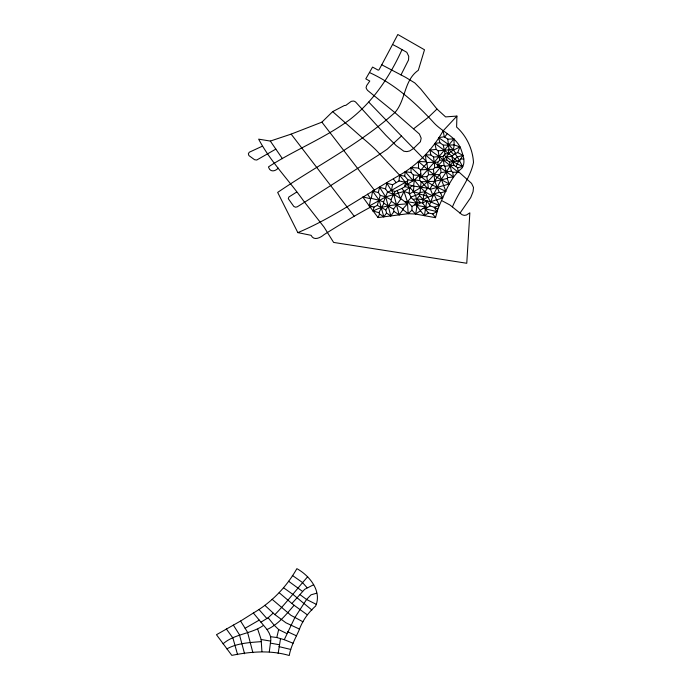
<?xml version="1.0" encoding="UTF-8"?>
<svg xmlns="http://www.w3.org/2000/svg" width="690" height="690" viewBox="0 0 690 690"><rect width="100%" height="100%" fill="white"/><g stroke="black" fill="none" stroke-linecap="round" stroke-linejoin="round"><path stroke-width="1.03" d="M413.362 178.796L413.413 175.062L410.99 172.543L405.211 171.672L404.728 176.148L407.799 179.754L413.138 180.711L413.362 178.796C418.865 185.61 424.186 193.131 433.053 195.71L429.56 204.964L430.129 205.93L434.234 207.25L439.332 205.422L433.872 193.916L441.1 179.788L454.805 159.019L457.306 156.992L462.947 155.379L457.694 152.568L455.072 153.594L451.777 156.388L446.37 156.897L444.084 155.207L443.032 156.475L444.101 165.557L444.886 166.187L447.672 177.675L447.18 178.512L434.76 181.246L433.415 169.24L434.795 167.644L440.349 167.472L453.399 176.89L452.718 172.224L451.355 171.198L449.483 162.064L446.87 160.028L439.737 160.192L437.822 162.193L426.808 162.469L426.075 161.831L418.347 161.469L418.571 168.032L420.495 169.8L433.415 169.24M457.694 152.568L459.902 146.901L454.141 144.926L453.951 138.923L447.75 139.13L444.325 136.836L443.135 130.841L456.918 116.075L445.602 116.903L436.977 109.046L420.822 89.096L414.811 82.929L405.504 77.28L381.76 64.8L379.008 69.802L378.232 70.182L372.565 67.085L365.786 78.876L369.788 81.04L366.666 85.569L366.071 87.639L366.494 88.803L367.572 90.399L394.878 112.582L419.399 134.024L421.176 138.181L420.4 141.769L413.491 148.514L409.722 150.938L406.859 151.61L403.848 151.231L396.198 145.607L385.745 135.154L356.049 102.474A3.924 3.51 25.4 0 0 353.461 101.042L351.236 101.361L345.845 105.354L344.345 105.527L332.666 111.625L321.894 122.156L291.146 134.119L270.316 141.071L258.647 139.147C270.506 161.667 288.981 180.211 303.635 200.997L324.024 227.07L333.615 242.423L466.768 263.269L469.847 212.848L466.362 215.056L464.241 215.383L462.093 214.728L449.906 204.982L441.522 200.488C446.861 188.741 451.553 176.493 461.912 168.196C465.966 162.331 463.033 155.259 461.006 149.221C456.09 136.335 441.712 131.945 433.13 121.966C414.828 102.051 394.387 83.93 369.512 72.554M410.99 172.543L411.085 167.489L418.571 168.032M412.016 206.491L414.414 204.852L416.536 205.292L420.443 210.761L415.535 214.047L411.93 210.165L412.016 206.491L407.393 201.696L403.986 191.415L402.029 188.405L395.094 191.484L391.368 190.449L387.832 192.148L385.512 188.888L379.586 187.249L378.353 192.527L380.25 195.33L385.719 196.952L390.937 199.695L391.428 201.351L402.831 208.915L402.934 209.613L408.178 213.693L415.535 214.047L435.502 217.686L437.917 208.872L441.522 200.488M456.918 116.075L456.608 127.072C466.587 135.93 472.719 149.195 473.487 162.478C470.278 178.451 458.652 191.734 452.476 206.81M439.332 205.422L430.534 201.877L423.039 199.703L419.649 195.581L419.391 193.398L420.115 192.519L421.081 181.789L419.822 180.556L414.388 179.943L404.978 185.783L404.823 186.68L402.029 188.405M414.414 204.852L416.898 203.265L411.18 197.642L409.161 193.286L409.67 187.637L399.622 175.191L375.869 149.868A213.788 191.165 25.4 0 0 362.569 138.026L332.666 111.625M269.281 651.86L270.834 639.984L270.609 636.698L269.229 633.213L267.047 629.522L253.359 613.005L240.974 620.802L216.47 634.714L231.814 655.379C250.936 651.558 270.325 650.006 289.248 655.5C290.783 646.677 295.165 638.733 298.873 630.686C302.255 620.957 308.033 612.823 315.649 606.018C322.17 591.149 309.517 575.615 296.873 568.655C286.497 586.957 271.584 602.405 253.359 613.005M278.156 653.456L280.528 638.604M385.512 188.888L386.831 183.212L392.645 184.748L398.967 180.953L399.622 175.191C417.838 164.582 432.759 149.143 443.135 130.841M415.535 214.047C417.847 204.749 418.045 194.106 409.67 187.637L404.823 186.68M434.234 207.25L437.012 211.632L432.708 213.9L428.404 212.986L424.419 215.642L426.782 200.79L422.565 203.007L420.667 202.705L416.536 205.292L427.541 207.38L430.129 205.93M407.799 179.754L407.186 184.351L413.957 186.119L413.301 191.708L409.541 193.933M413.603 185.705L414.388 179.943L420.831 173.923L420.495 169.8M404.978 185.783L405.487 182.289L407.661 180.815M293.078 643.244L284.271 639.69L276.776 637.525L278.665 629.565L274.232 625.261L268.134 617.766L260.923 622.173M454.227 145.021L453.382 149.911L455.719 153.301M411.93 210.165L408.178 213.693L378.068 217.566L369.314 205.991L370.634 198.763L371.289 198.375L379.19 200.238L383.554 202.058L383.951 203.3L393.524 209.234L394.059 211.451L399.156 214.857L402.934 209.613M371.289 198.375L372.609 191.147L378.353 192.527M380.25 195.33L377.301 205.387L374.04 207.069L369.314 205.991L362.733 196.9L370.634 198.763M392.645 184.748L391.368 190.449L393.818 194.468L399.156 214.857M377.301 205.387L385.805 209.933L386.547 213.063L383.83 216.824L379.543 213.96L378.913 212.649L373.109 211.08L374.04 207.069M387.478 192.01L383.554 202.058M378.068 217.566L379.543 213.96M284.271 639.69L294.837 617.602L306.567 599.481L311.043 594.815L316.684 593.202M395.094 191.484L390.937 199.695M447.18 178.512L449.25 183.989L430.422 189.267L427.619 188.223L424.928 191.751L427.593 197.168L433.053 195.71L433.872 193.916L439.288 192.363L440.548 192.941L445.835 191.32L439.565 174.587L441.117 172.552L440.349 167.472L425.463 154.922L426.075 161.831M449.483 162.064L459.523 160.796L462.947 155.379M402.831 208.915L407.531 203.809L400.623 198.47L403.986 191.415L412.741 185.55M378.913 212.649L383.951 203.3M459.523 160.796L462.636 166.575L457.66 167.73L455.883 166.626L458.841 160.865M401.002 74.9L408.549 59.944L408.739 56.313L406.815 52.328L397.337 46.963L392.55 44.496L381.76 64.8M402.072 49.516C389.85 76.461 373.204 101.534 349.571 119.767C324.533 138.293 294.578 149.971 268.574 166.799L268.591 167.368C270.273 172.526 275.336 171.362 278.26 168.136M392.55 44.496L397.82 34.5L424.505 49.784L418.312 70.302C403.831 80.23 405.806 100.464 394.878 112.582C359.507 144.262 316.667 165.738 277.665 192.415L297.839 232.625L311.095 235.316C313.881 241.25 320.583 237.619 324.128 234.591C339.687 224.776 355.419 215.177 371.669 206.526M429.801 188.974L434.752 181.254L439.288 192.363M391.428 201.351L385.805 209.933M393.524 209.234L400.795 199.039M386.547 213.063L390.825 215.927L394.059 211.451M459.98 213.141L470.735 197.556L473.064 191.708L473.504 187.456L471.589 183.411L458.626 171.784M279.2 592.745L291.913 603.509L304.626 589.346L313.648 584.715M444.084 155.207L445.033 153.948L443.316 145.159L439.875 142.735L438.581 137.577L444.325 136.836M444.653 137.077L447.051 134.007M434.64 180.737L439.565 174.587L428.559 174.725L426.851 176.614L421.159 176.812L411.085 167.489M419.649 195.581L416.863 198.875L413.301 199.307M443.032 156.475L433.553 157.018L430.845 154.922L429.939 150.041L436.184 149.42L438.124 150.808L448.362 149.868L448.983 149.195L447.75 139.13M444.101 165.557L441.971 165.626C433.346 175.295 425.497 186.24 413.301 191.708L419.391 193.398M307.136 614.704L294.087 605.285C286.126 614.48 278.45 624.39 267.047 629.522M421.055 169.8L426.894 163.237L426.808 162.469M419.822 180.556L419.632 178.494C431.828 165.936 442.437 152.042 453.951 138.923M264.831 605.311L274.905 614.626C286.6 602.629 296.614 589.243 307.688 576.736M411.18 197.642L407.393 201.696L405.203 201.894M436.373 167.61L450.889 151.524L459.902 146.901M368.736 102.077L401.451 136.008L387.288 149.135L379.966 154.12L304.618 202.222L297.209 206.845L295.484 207.207L293.802 206.431L288.291 198.694L288.886 197.004L296.709 192.044M268.134 617.766L273.137 613.151M436.977 109.046L428.387 117.283L413.698 128.72M420.512 210.174L425.463 206.897L422.565 203.007L423.755 195.201L424.928 191.751L420.115 192.519M223.051 643.805C234.781 633.636 251.16 634.093 263.407 625.451M297.839 232.625C333.856 217.531 365.648 194.218 399.622 175.191L404.728 176.148M427.541 207.38L425.204 208.794L423.151 208.406M275.845 149.1L256.749 160.028L254.593 159.735L248.9 155.578L248.357 153.767L249.271 152.24L262.019 146.349M369.314 205.991L385.719 196.952L403.986 191.415L409.161 193.286M240.569 621.026L245.105 628.262L259.224 620.112M427.593 197.168L423.039 199.703L416.863 198.875L420.667 202.705M373.109 211.08C383.58 205.249 395.862 204.749 407.531 203.809M226.855 648.893C237.317 643.063 249.599 642.571 261.277 641.622M410.955 197.03L419.46 193.968L427.015 196.141M436.477 199.738L430.534 201.877L427.973 197.305M436.675 199.833L442.704 197.987L440.548 192.941M447.672 177.675L453.399 176.89M451.355 171.198L441.117 172.552M436.184 149.42L434.838 143.417L439.875 142.735M444.886 166.187L453.934 165.29L455.883 166.626M443.316 145.159L454.141 144.926M445.033 153.948L448.828 153.629L452.036 156.113M434.372 181.315L421.081 181.789M460.834 159.028L463.87 158.924M441.971 165.626L438.176 165.695L437.822 162.193M425.463 154.922L430.845 154.922M452.718 172.224L458.177 172.224L457.66 167.73M413.413 175.062L419.391 175.338L419.632 178.494M413.957 186.119L427.619 188.223M417.096 202.17L420.589 202.61M270.609 636.698L276.776 637.525M448.983 149.195L453.382 149.911L448.647 144.615L438.581 137.577M416.898 203.265L407.393 201.696L408.178 213.693M257.724 629.228L261.139 639.509L270.635 641.088M270.282 643.106L279.209 644.71M398.967 180.953L405.487 182.289L391.368 190.449L386.831 183.212M437.012 211.632L425.204 208.794L428.404 212.986M278.941 646.608L290.757 649.454M387.832 192.148L393.818 194.468L400.623 198.47M434.381 207.492L437.917 208.872M462.636 166.575L452.83 161.667L446.37 156.897L446.87 160.028M316.382 604.388L306.567 599.481L300.107 594.711M445.835 191.32L432.19 184.972L427.593 181.867L421.159 176.812L420.831 173.923M299.572 629.133L285.927 622.794L274.905 614.626M433.872 193.916L442.704 197.987M287.609 631.73L296.45 635.809M278.665 629.565L286.79 633.524M449.25 183.989L437.219 177.52L418.347 161.469M302.988 621.802L290.956 615.333L272.093 599.282M292.319 575.4L302.384 582.429L307.119 587.725M429.939 150.041L439.349 156.708L458.177 172.224M283.676 587.854L293.095 594.521L311.923 610.038M434.838 143.417L448.828 153.629L448.362 149.868M288.584 581.239L302.574 591.451M291.913 603.509L294.087 605.285M457.082 160.96L451.777 156.449L453.934 165.29M426.041 161.158L401.451 136.008M448.802 149.359L453.779 154.534M421.452 181.806L427.403 188.206M405.211 171.672L413.138 180.711M258.948 609.486L266.883 618.525M420.443 210.761L424.419 215.642M321.894 122.156L374.351 190.13M291.146 134.119L354.177 216.203M393.524 179.21L396.189 182.669M432.708 213.9L435.502 217.686M372.609 191.147L379.19 200.238L383.83 216.824M226.346 628.961L232.935 638.052L237.576 654.646M367.451 194.149L370.746 198.694M270.316 141.071L282.443 158.7M426.782 200.79L429.56 204.964M455.072 153.594L459.635 160.563M379.586 187.249L385.719 196.952L390.825 215.927M233.332 625.062L239.464 634.766L244.571 653.741M245.105 628.262L247.555 632.282L252.894 652.671M433.053 195.71L430.422 189.267M397.224 190.673L400.416 198.366M438.124 150.808L439.737 160.192M426.894 163.237L428.559 174.725M426.851 176.614L428.378 188.146M434.795 167.644L433.553 157.018M261.139 639.509L261.924 651.507"/></g></svg>
